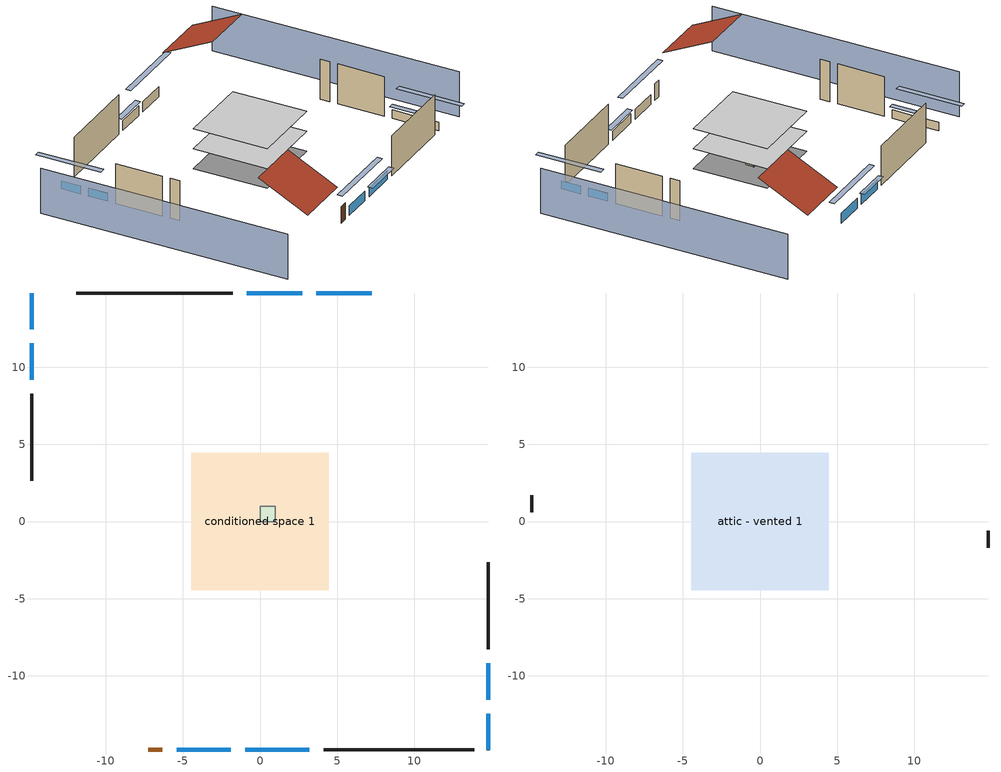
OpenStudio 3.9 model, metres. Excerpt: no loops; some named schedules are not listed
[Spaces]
conditioned space 1
 floor outside (Floor1 construction): -4.44,-4.44 -4.44,4.44 4.44,4.44 4.44,-4.44 z0.61
 floor adiabatic (AdiabaticFloorConstruction): -4.44,-4.44 -4.44,4.44 4.44,4.44 4.44,-4.44 z3.05
 wall outside (Wall1 construction): -1.77,14.8 -11.9,14.8 z0.61:5.49
 wall outside (Wall2 construction): 14.8,-8.26 14.8,-2.64 z0.61:5.49
 wall outside (Wall3 construction): 4.13,-14.8 13.87,-14.8 z0.61:5.49
 wall outside (Wall4 construction): -14.8,8.26 -14.8,2.64 z0.61:5.49
 wall outside (AdiabaticWallConstruction): 7.23,14.8 3.66,14.8 / 2.73,14.8 -0.84,14.8 z0.61:1.83; 14.8,-14.8 14.8,-12.46 / 14.8,-11.53 14.8,-9.19 / -14.8,14.8 -14.8,12.46 / -14.8,11.53 -14.8,9.19 z0.61:1.65; -5.39,-14.8 -1.89,-14.8 z0.61:1.8; -0.96,-14.8 3.2,-14.8 z0.61:1.71
 wall outside (AdiabaticWallConstruction 1): -7.23,-14.8 -6.32,-14.8 z0.61:2.64
 window (WindowConstruction): 7.23,14.8 3.66,14.8 z0.61:1.83
 window (WindowConstruction 1): 2.73,14.8 -0.84,14.8 z0.61:1.83
 window (WindowConstruction 2): 14.8,-14.8 14.8,-12.46 z0.61:1.65
 window (WindowConstruction 3): 14.8,-11.53 14.8,-9.19 z0.61:1.65
 window (WindowConstruction 4): -5.39,-14.8 -1.89,-14.8 z0.61:1.8
 window (WindowConstruction 5): -0.96,-14.8 3.2,-14.8 z0.61:1.71
 window (WindowConstruction 6): -14.8,14.8 -14.8,12.46 z0.61:1.65
 window (WindowConstruction 7): -14.8,11.53 -14.8,9.19 z0.61:1.65
 door (Door): -7.23,-14.8 -6.32,-14.8 z0.61:2.64
 ceiling adiabatic (AdiabaticFloorConstruction): 4.44,-4.44 4.44,4.44 -4.44,4.44 -4.44,-4.44 z3.05
furnace airloop ret air space
 floor adiabatic (AdiabaticConst): 0,0 0,1 1,1 1,0 z0
 wall adiabatic (AdiabaticConst): 0,1 0,0 1,0 1,1 0,1 z0:1
 ceiling adiabatic (AdiabaticConst): 1,0 1,1 0,1 0,0 z1
attic - vented 1
 floor to conditioned space 1 (Floor2 construction Reversed): -4.44,-4.44 -4.44,4.44 4.44,4.44 4.44,-4.44 z5.49
 wall outside (Wall5 construction): 14.8,-1.71 14.8,-0.59 z0.61:5.49
 wall outside (Wall6 construction): -14.8,1.71 -14.8,0.59 z0.61:5.49
 roof outside (Roof1 construction): 8.16,14.8,5.49 8.16,8.86,8.46 14.8,8.86,8.46 14.8,14.8,5.49
 roof outside (Roof2 construction): -8.16,-14.8,5.49 -8.16,-8.86,8.46 -14.8,-8.86,8.46 -14.8,-14.8,5.49
shading: -19.37,14.8 -19.37,-14.8 / 19.37,-14.8 19.37,14.8 z0:5.49; 0.92,14.8 9.98,14.8 9.98,15.41 0.92,15.41 z4.57; -1.15,14.8 3.03,14.8 3.03,15.41 -1.15,15.41 z2.13; 14.8,-9.72 14.8,-17.55 15.41,-17.55 15.41,-9.72 z4.39; 14.8,-8.89 14.8,-11.84 15.41,-11.84 15.41,-8.89 z1.95; 0.85,-14.8 -8.13,-14.8 -8.13,-15.41 0.85,-15.41 z4.54; 3.5,-14.8 -1.26,-14.8 -1.26,-15.41 3.5,-15.41 z2.01; -14.8,9.72 -14.8,17.55 -15.41,17.55 -15.41,9.72 z4.39; -14.8,8.89 -14.8,11.84 -15.41,11.84 -15.41,8.89 z1.95
[Site]
Portland Intl Arpt_OR: Latitude {deg}=45.59; Longitude {deg}=-122.6; Time Zone {hr}=-8; Elevation {m}=33; Terrain=Suburbs; Keep Site Location Information=Yes
[Site:GroundTemperature:Shallow]
10.2558, 8.96328, 8.85977, 9.47314, 11.9355, 14.3863, 16.5111, 17.8571, 17.9714, 16.8767, 14.8061, 12.4304
[Site:WaterMainsTemperature]
Calculation Method=Schedule; Temperature Schedule=mains temperature schedule
[Building]
Building 1
[Material] Roughness=Rough
Name | Thickness {m} | Conductivity {W/m-K} | Density {kg/m3} | Specific Heat {J/kg-K} | Thermal Absorptance | Solar Absorptance | Visible Absorptance
asphalt or fiberglass shingles | 0.00635 | 0.162714 | 1121.4 | 1465.45 | 0.9 | 0.85 | 0.85
roof rigid ins | 0.00281632 | 0.029427 | 32.04 | 1214.23 | 0.9 | 0.7 | 0.7
osb sheathing 0.5 in. | 0.0127 | 0.115458 | 512.64 | 1214.23 | 0.9 | 0.6 | 0.6
vinyl siding | 0.009525 | 0.089435 | 177.822 | 1046.75 | 0.9 | 0.5 | 0.5
osb sheathing 0.5 in. 1 | 0.0127 | 0.115458 | 512.64 | 1214.23 | 0.9 | 0.7 | 0.7
wall stud and cavity | 0.1397 | 0.549615 | 139.0536 | 1170.24 | 0.9 | 0.7 | 0.7
gypsum board | 0.0127 | 0.160291 | 801 | 837.4 | 0.9 | 0.6 | 0.6
wall stud and cavity 1 | 0.1397 | 0.419005 | 139.0536 | 1170.24 | 0.9 | 0.6 | 0.6
floor stud and cavity | 0.1397 | 0.501511 | 92.3553 | 1139.71 | 0.9 | 0.7 | 0.7
osb sheathing 0.75 in. | 0.01905 | 0.115458 | 512.64 | 1214.23 | 0.9 | 0.7 | 0.7
floor covering | 0.0127 | 0.0433444 | 54.468 | 1339.84 | 0.9 | 0.6 | 0.6
ceiling loosefill ins | 0.0846667 | 0.0480833 | 16.02 | 1046.75 | 0.9 | 0.7 | 0.7
ceiling stud and cavity | 0.1397 | 0.0920385 | 65.682 | 1177.47 | 0.9 | 0.7 | 0.7
wood siding; wood siding 1 | 0.0254 | 0.102417 | 544.68 | 1172.36
wall rigid ins; floor rigid ins | 0.512978 | 0.029427 | 32.04 | 1214.23 | 0.9 | 0.7 | 0.7
wall stud and cavity 2 | 0.0889 | 0.380278 | 52.3479 | 1209.89 | 0.9 | 0.7 | 0.7
door material | 0.04445 | 0.0612267 | 512.64 | 1214.23 | 0.9 | 0.7 | 0.7
floor stud and cavity 1 | 0.1397 | 1.75129 | 37.0049 | 1207.88 | 0.9 | 0.7 | 0.7
wall stud and cavity 3 | 0.0889 | 0.391764 | 83.0341 | 1211.67 | 0.9 | 0.7 | 0.7
furniture material conditioned space 1 | 0.1524 | 0.115458 | 640.8 | 1214.23 | 0.9 | 0.6 | 0.6
[Construction]
Roof1 construction; Roof2 construction: asphalt or fiberglass shingles, roof rigid ins, osb sheathing 0.5 in.
Wall1 construction; Wall2 construction; Wall3 construction; Wall4 construction: vinyl siding, osb sheathing 0.5 in. 1, wall stud and cavity, gypsum board
Wall5 construction; Wall6 construction: vinyl siding, osb sheathing 0.5 in. 1, wall stud and cavity 1
Floor1 construction: floor stud and cavity, osb sheathing 0.75 in., floor covering
Floor2 construction Reversed: gypsum board, ceiling stud and cavity, ceiling loosefill ins
WindowConstruction; WindowConstruction 1; WindowConstruction 2; WindowConstruction 3; WindowConstruction 4; WindowConstruction 5; WindowConstruction 6; WindowConstruction 7: WindowMaterial
AdiabaticWallConstruction: wood siding, wall rigid ins, wall stud and cavity 2, gypsum board
Door: door material
AdiabaticWallConstruction 1: wood siding 1, wall rigid ins, wall stud and cavity 2, gypsum board
AdiabaticFloorConstruction: floor stud and cavity 1, floor rigid ins, osb sheathing 0.75 in., floor covering
PartitionWallConstruction: gypsum board, wall stud and cavity 3, gypsum board
furniture construction conditioned space 1: furniture material conditioned space 1
AdiabaticConst: Adiabatic
[WindowMaterial:SimpleGlazingSystem]
WindowMaterial: U-Factor {W/m2-K}=2.78222; Solar Heat Gain Coefficient=0.56
[Material:NoMass]
Adiabatic: Roughness=Rough; Thermal Resistance {m2-K/W}=176.1
[ThermalZone] Multiplier=1; Use Ideal Air Loads=No
Name | Volume {m3} | Thermostat
conditioned space | 384.656 | conditioned space temperature setpoint
attic - vented | 52.212
furnace airloop ret air zone | 1
[Sizing:Zone] Zone Cooling Design Supply Air Temperature Input Method=SupplyAirTemperature; Zone Cooling Design Supply Air Temperature {C}=14; Zone Cooling Design Supply Air Temperature Difference {deltaC}=11.11; Zone Heating Design Supply Air Temperature Input Method=SupplyAirTemperature; Zone Heating Design Supply Air Temperature {C}=40; Zone Heating Design Supply Air Temperature Difference {deltaC}=11.11; Zone Cooling Design Supply Air Humidity Ratio {kg-H2O/kg-air}=0.0085; Zone Heating Design Supply Air Humidity Ratio {kg-H2O/kg-air}=0.008; Cooling Design Air Flow Method=DesignDay; Heating Design Air Flow Method=DesignDay; Account for Dedicated Outdoor Air System=No; Dedicated Outdoor Air System Control Strategy=NeutralSupplyAir; Dedicated Outdoor Air Low Setpoint Temperature for Design {C}=autosize; Dedicated Outdoor Air High Setpoint Temperature for Design {C}=autosize; Zone Load Sizing Method=Sensible Load Only No Latent Load; Zone Latent Cooling Design Supply Air Humidity Ratio Input Method=HumidityRatioDifference; Zone Cooling Design Supply Air Humidity Ratio Difference {kgWater/kgDryAir}=0.005; Zone Latent Heating Design Supply Air Humidity Ratio Input Method=HumidityRatioDifference; Zone Humidification Design Supply Air Humidity Ratio Difference {kgWater/kgDryAir}=0.005; Sizing Option=Coincident
attic - vented; furnace airloop ret air zone
[Space]
Name | Thermal Zone | Volume {m3}
conditioned space 1 | conditioned space | 384.656
attic - vented 1 | attic - vented | 52.212
furnace airloop ret air space | furnace airloop ret air zone
[ThermostatSetpoint:DualSetpoint]
conditioned space temperature setpoint: Heating Setpoint Temperature Schedule=heating setpoint; Cooling Setpoint Temperature Schedule=cooling setpoint; Temperature Difference Between Cutout And Setpoint {deltaC}=0
[SurfaceProperty:IncidentSolarMultiplier] Incident Solar Multiplier=1; Incident Solar Multiplier Schedule=trans schedule winter=0.85 summer=0.7
Window1; Window2; Window3; Window4; Window5; Window6; Window7; Window8
[InternalMass:Definition] Design Level Calculation Method=SurfaceArea
Name | Construction | Surface Area {m2}
partition wall mass | PartitionWallConstruction | 157.749
furniture mass conditioned space 1 | furniture construction conditioned space 1 | 63.09974
[InternalMass] Space or SpaceType=conditioned space 1; Multiplier=1
Name | Internal Mass Definition
partition wall mass | partition wall mass
furniture mass conditioned space 1 | furniture mass conditioned space 1
[EnergyManagementSystem:Sensor]
Name | Output Variable or Output Meter Index Key | Output Variable or Output Meter
water_heater_T_set | water heater setpoint | Schedule Value
out_pb_s |  | Site Outdoor Air Barometric Pressure
out_wt_s |  | Site Outdoor Air Humidity Ratio
site_vw_s |  | Site Wind Speed
cool_season | cooling season schedule | Schedule Value
furnace_airloop_AH_MFR_s | Node 5 | System Node Mass Flow Rate
furnace_airloop_AH_VFR_s | Node 5 | System Node Current Density Volume Flow Rate
furnace_airloop_AH_Tout_s | Node 5 | System Node Temperature
furnace_airloop_AH_Wout_s | Node 5 | System Node Humidity Ratio
furnace_airloop_RA_T_s | Node 8 | System Node Temperature
furnace_airloop_Ra_W_s | Node 8 | System Node Humidity Ratio
furnace_airloop_0_DZ_T_s | attic - vented | Zone Air Temperature
furnace_airloop_0_DZ_W_s | attic - vented | Zone Mean Air Humidity Ratio
natural_vent_s | natural vent schedule | Schedule Value
htg_sp_s | heating setpoint | Schedule Value
clg_sp_s | cooling setpoint | Schedule Value
mech_vent_range_fan_0_sch_s | mech vent range fan 0 schedule | Schedule Value
mech_vent_bath_fan_0_sch_s | mech vent bath fan 0 schedule | Schedule Value
clothes_dryer_exhaust_0_sch_s | clothes_dryer | Schedule Value
htg_load_cond |  | Heating:EnergyTransfer:Zone:CONDITIONED SPACE
clg_load_cond |  | Cooling:EnergyTransfer:Zone:CONDITIONED SPACE
htg_load_duct |  | Heating:EnergyTransfer:Zone:FURNACE AIRLOOP RET AIR ZONE
clg_load_duct |  | Cooling:EnergyTransfer:Zone:FURNACE AIRLOOP RET AIR ZONE
s_conv | Floor1 | Surface Inside Face Convection Heat Gain Energy
s_ig | Floor1 | Surface Inside Face Internal Gains Radiation Heat Gain Energy
s_sol | Floor1 | Surface Inside Face Solar Radiation Heat Gain Energy
s_lgt | Floor1 | Surface Inside Face Lights Radiation Heat Gain Energy
s_surf | Floor1 | Surface Inside Face Net Surface Thermal Radiation Heat Gain Energy
s_conv_1 | Floor2 | Surface Inside Face Convection Heat Gain Energy
s_ig_1 | Floor2 | Surface Inside Face Internal Gains Radiation Heat Gain Energy
s_sol_1 | Floor2 | Surface Inside Face Solar Radiation Heat Gain Energy
s_lgt_1 | Floor2 | Surface Inside Face Lights Radiation Heat Gain Energy
s_surf_1 | Floor2 | Surface Inside Face Net Surface Thermal Radiation Heat Gain Energy
s_conv_2 | inferred conditioned ceiling | Surface Inside Face Convection Heat Gain Energy
s_ig_2 | inferred conditioned ceiling | Surface Inside Face Internal Gains Radiation Heat Gain Energy
s_sol_2 | inferred conditioned ceiling | Surface Inside Face Solar Radiation Heat Gain Energy
s_lgt_2 | inferred conditioned ceiling | Surface Inside Face Lights Radiation Heat Gain Energy
s_surf_2 | inferred conditioned ceiling | Surface Inside Face Net Surface Thermal Radiation Heat Gain Energy
s_conv_3 | inferred conditioned floor | Surface Inside Face Convection Heat Gain Energy
s_ig_3 | inferred conditioned floor | Surface Inside Face Internal Gains Radiation Heat Gain Energy
s_sol_3 | inferred conditioned floor | Surface Inside Face Solar Radiation Heat Gain Energy
s_lgt_3 | inferred conditioned floor | Surface Inside Face Lights Radiation Heat Gain Energy
s_surf_3 | inferred conditioned floor | Surface Inside Face Net Surface Thermal Radiation Heat Gain Energy
ss_sol | Door1 | Surface Inside Face Solar Radiation Heat Gain Energy
ss_lgt | Door1 | Surface Inside Face Lights Radiation Heat Gain Energy
ss_conv | Door1 | Surface Inside Face Convection Heat Gain Energy
ss_ig | Door1 | Surface Inside Face Internal Gains Radiation Heat Gain Energy
ss_surf | Door1 | Surface Inside Face Net Surface Thermal Radiation Heat Gain Energy
ss_conv_1 | Window1 | Surface Inside Face Convection Heat Gain Energy
ss_ig_1 | Window1 | Surface Inside Face Internal Gains Radiation Heat Gain Energy
ss_surf_1 | Window1 | Surface Inside Face Net Surface Thermal Radiation Heat Gain Energy
ss_trans_in | Window1 | Surface Window Transmitted Solar Radiation Rate
ss_back_out | Window1 | Surface Window Shortwave from Zone Back Out Window Heat Transfer Rate
ss_trans_out | Window1 | Surface Inside Face Initial Transmitted Diffuse Transmitted Out Window Solar Radiation Rate
ss_conv_2 | Window2 | Surface Inside Face Convection Heat Gain Energy
ss_ig_2 | Window2 | Surface Inside Face Internal Gains Radiation Heat Gain Energy
ss_surf_2 | Window2 | Surface Inside Face Net Surface Thermal Radiation Heat Gain Energy
ss_trans_in_1 | Window2 | Surface Window Transmitted Solar Radiation Rate
ss_back_out_1 | Window2 | Surface Window Shortwave from Zone Back Out Window Heat Transfer Rate
ss_trans_out_1 | Window2 | Surface Inside Face Initial Transmitted Diffuse Transmitted Out Window Solar Radiation Rate
ss_conv_3 | Window3 | Surface Inside Face Convection Heat Gain Energy
ss_ig_3 | Window3 | Surface Inside Face Internal Gains Radiation Heat Gain Energy
ss_surf_3 | Window3 | Surface Inside Face Net Surface Thermal Radiation Heat Gain Energy
ss_trans_in_2 | Window3 | Surface Window Transmitted Solar Radiation Rate
ss_back_out_2 | Window3 | Surface Window Shortwave from Zone Back Out Window Heat Transfer Rate
ss_trans_out_2 | Window3 | Surface Inside Face Initial Transmitted Diffuse Transmitted Out Window Solar Radiation Rate
ss_conv_4 | Window4 | Surface Inside Face Convection Heat Gain Energy
ss_ig_4 | Window4 | Surface Inside Face Internal Gains Radiation Heat Gain Energy
ss_surf_4 | Window4 | Surface Inside Face Net Surface Thermal Radiation Heat Gain Energy
ss_trans_in_3 | Window4 | Surface Window Transmitted Solar Radiation Rate
ss_back_out_3 | Window4 | Surface Window Shortwave from Zone Back Out Window Heat Transfer Rate
ss_trans_out_3 | Window4 | Surface Inside Face Initial Transmitted Diffuse Transmitted Out Window Solar Radiation Rate
ss_conv_5 | Window5 | Surface Inside Face Convection Heat Gain Energy
ss_ig_5 | Window5 | Surface Inside Face Internal Gains Radiation Heat Gain Energy
ss_surf_5 | Window5 | Surface Inside Face Net Surface Thermal Radiation Heat Gain Energy
ss_trans_in_4 | Window5 | Surface Window Transmitted Solar Radiation Rate
ss_back_out_4 | Window5 | Surface Window Shortwave from Zone Back Out Window Heat Transfer Rate
ss_trans_out_4 | Window5 | Surface Inside Face Initial Transmitted Diffuse Transmitted Out Window Solar Radiation Rate
ss_conv_6 | Window6 | Surface Inside Face Convection Heat Gain Energy
ss_ig_6 | Window6 | Surface Inside Face Internal Gains Radiation Heat Gain Energy
ss_surf_6 | Window6 | Surface Inside Face Net Surface Thermal Radiation Heat Gain Energy
ss_trans_in_5 | Window6 | Surface Window Transmitted Solar Radiation Rate
ss_back_out_5 | Window6 | Surface Window Shortwave from Zone Back Out Window Heat Transfer Rate
ss_trans_out_5 | Window6 | Surface Inside Face Initial Transmitted Diffuse Transmitted Out Window Solar Radiation Rate
ss_conv_7 | Window7 | Surface Inside Face Convection Heat Gain Energy
ss_ig_7 | Window7 | Surface Inside Face Internal Gains Radiation Heat Gain Energy
ss_surf_7 | Window7 | Surface Inside Face Net Surface Thermal Radiation Heat Gain Energy
ss_trans_in_6 | Window7 | Surface Window Transmitted Solar Radiation Rate
ss_back_out_6 | Window7 | Surface Window Shortwave from Zone Back Out Window Heat Transfer Rate
ss_trans_out_6 | Window7 | Surface Inside Face Initial Transmitted Diffuse Transmitted Out Window Solar Radiation Rate
ss_conv_8 | Window8 | Surface Inside Face Convection Heat Gain Energy
ss_ig_8 | Window8 | Surface Inside Face Internal Gains Radiation Heat Gain Energy
ss_surf_8 | Window8 | Surface Inside Face Net Surface Thermal Radiation Heat Gain Energy
ss_trans_in_7 | Window8 | Surface Window Transmitted Solar Radiation Rate
ss_back_out_7 | Window8 | Surface Window Shortwave from Zone Back Out Window Heat Transfer Rate
ss_trans_out_7 | Window8 | Surface Inside Face Initial Transmitted Diffuse Transmitted Out Window Solar Radiation Rate
s_conv_4 | Wall1 | Surface Inside Face Convection Heat Gain Energy
s_ig_4 | Wall1 | Surface Inside Face Internal Gains Radiation Heat Gain Energy
s_sol_4 | Wall1 | Surface Inside Face Solar Radiation Heat Gain Energy
s_lgt_4 | Wall1 | Surface Inside Face Lights Radiation Heat Gain Energy
s_surf_4 | Wall1 | Surface Inside Face Net Surface Thermal Radiation Heat Gain Energy
s_conv_5 | Wall2 | Surface Inside Face Convection Heat Gain Energy
s_ig_5 | Wall2 | Surface Inside Face Internal Gains Radiation Heat Gain Energy
s_sol_5 | Wall2 | Surface Inside Face Solar Radiation Heat Gain Energy
s_lgt_5 | Wall2 | Surface Inside Face Lights Radiation Heat Gain Energy
s_surf_5 | Wall2 | Surface Inside Face Net Surface Thermal Radiation Heat Gain Energy
s_conv_6 | Wall3 | Surface Inside Face Convection Heat Gain Energy
s_ig_6 | Wall3 | Surface Inside Face Internal Gains Radiation Heat Gain Energy
s_sol_6 | Wall3 | Surface Inside Face Solar Radiation Heat Gain Energy
s_lgt_6 | Wall3 | Surface Inside Face Lights Radiation Heat Gain Energy
s_surf_6 | Wall3 | Surface Inside Face Net Surface Thermal Radiation Heat Gain Energy
s_conv_7 | Wall4 | Surface Inside Face Convection Heat Gain Energy
s_ig_7 | Wall4 | Surface Inside Face Internal Gains Radiation Heat Gain Energy
s_sol_7 | Wall4 | Surface Inside Face Solar Radiation Heat Gain Energy
s_lgt_7 | Wall4 | Surface Inside Face Lights Radiation Heat Gain Energy
s_surf_7 | Wall4 | Surface Inside Face Net Surface Thermal Radiation Heat Gain Energy
[ElectricEquipment:Definition] Design Level Calculation Method=EquipmentLevel
Name | Design Level {W} | Fraction Latent | Fraction Radiant | Fraction Lost
ceiling fan | 17.4868 | 0 | 0.558 | 0
clothes washer | 323.681 | 0.03 | 0.162 | 0.7
clothes dryer | 6753.52 | 0.015 | 0.081 | 0.85
dishwasher | 466.683 | 0.3 | 0.18 | 0.4
fridge | 46.9578 | 0 | 0.6 | 0
freezer | 194.914 | 0 | 0.6 | 0
cooking range | 100.663 | 0.16 | 0.384 | 0.2
misc tv | 212.573 | 0 | 0.6 | 0
misc plug loads | 162.421 | 0.021 | 0.558 | 0.049
whole house fan; mech vent house fan | 0 | 0 | 0 | 1
mech vent house fan cfis | 0 | 0 | 0 | 0
mech vent range fan 0 | 30 | 0 | 0 | 1
mech vent bath fan 0 | 15 | 0 | 0 | 1
[ElectricEquipment] Space or SpaceType=conditioned space 1
Name | Electric Equipment Definition | Schedule
ceiling fan | ceiling fan | ceiling_fan
clothes washer | clothes washer | clothes_washer
clothes dryer | clothes dryer | clothes_dryer
dishwasher | dishwasher | dishwasher
fridge | fridge | fridge schedule
freezer | freezer | freezer schedule
cooking range | cooking range | cooking_range
misc tv | misc tv | plug_loads_tv
misc plug loads | misc plug loads | plug_loads_other
whole house fan | whole house fan | Always On Discrete
mech vent house fan | mech vent house fan | mech vent house fan schedule
mech vent house fan cfis | mech vent house fan cfis | mech vent house fan cfis schedule
mech vent range fan 0 | mech vent range fan 0 | mech vent range fan 0 schedule
mech vent bath fan 0 | mech vent bath fan 0 | mech vent bath fan 0 schedule
[OtherEquipment:Definition] Design Level Calculation Method=EquipmentLevel
Name | Design Level {W} | Fraction Latent | Fraction Radiant | Fraction Lost
water heater sens; furnace airloop_0 SupSensLkToCond; furnace airloop_0 SupCondToLv; furnace airloop_0 RetCondToRP; furnace airloop_0 RetSensLkToRP; furnace airloop_0 SupCondToDZ; furnace airloop_0 RetCondToDZ; furnace airloop_0 SupSensLkToDZ; mech vent house fan sensible load | 0 | 0 | 0 | 0
water heater lat; furnace airloop_0 SupLatLkToCond; furnace airloop_0 RetLatLkToRP; furnace airloop_0 SupLatLkToDZ; mech vent house fan latent load | 0 | 1 | 0 | 0
water heater energy adjustment1 | 0.01 | 0 | 0 | 1
clothes dryer 2 | 0 | 0.015 | 0.081 | 0.85
cooking range 2 | 2950.13 | 0.16 | 0.384 | 0.2
general water use sensible | -43.4886 | 0 | 0.6 | 0
general water use latent | 44.1266 | 1 | 0 | 0
[OtherEquipment]
Name | Other Equipment Definition | Space or SpaceType | Schedule | Fuel Type
water heater sens | water heater sens | conditioned space 1 | Always On Discrete
water heater lat | water heater lat | conditioned space 1 | Always On Discrete
water heater energy adjustment1 | water heater energy adjustment1 | conditioned space 1 | Always On Discrete | Electricity
clothes dryer 1 | clothes dryer 2 | conditioned space 1 | clothes_dryer | Electricity
cooking range 1 | cooking range 2 | conditioned space 1 | cooking_range | NaturalGas
general water use sensible | general water use sensible | conditioned space 1 | general water use schedule
general water use latent | general water use latent | conditioned space 1 | general water use schedule
furnace airloop_0 SupSensLkToCond | furnace airloop_0 SupSensLkToCond | conditioned space 1 | Always On Discrete
furnace airloop_0 SupLatLkToCond | furnace airloop_0 SupLatLkToCond | conditioned space 1 | Always On Discrete
furnace airloop_0 SupCondToLv | furnace airloop_0 SupCondToLv | conditioned space 1 | Always On Discrete
furnace airloop_0 RetCondToRP | furnace airloop_0 RetCondToRP | furnace airloop ret air space | Always On Discrete
furnace airloop_0 RetSensLkToRP | furnace airloop_0 RetSensLkToRP | furnace airloop ret air space | Always On Discrete
furnace airloop_0 RetLatLkToRP | furnace airloop_0 RetLatLkToRP | furnace airloop ret air space | Always On Discrete
furnace airloop_0 SupCondToDZ | furnace airloop_0 SupCondToDZ | attic - vented 1 | Always On Discrete
furnace airloop_0 RetCondToDZ | furnace airloop_0 RetCondToDZ | attic - vented 1 | Always On Discrete
furnace airloop_0 SupSensLkToDZ | furnace airloop_0 SupSensLkToDZ | attic - vented 1 | Always On Discrete
furnace airloop_0 SupLatLkToDZ | furnace airloop_0 SupLatLkToDZ | attic - vented 1 | Always On Discrete
mech vent house fan sensible load | mech vent house fan sensible load | conditioned space 1 | Always On Discrete
mech vent house fan latent load | mech vent house fan latent load | conditioned space 1 | Always On Discrete
[WaterUse:Equipment:Definition]
Name | Peak Flow Rate {m3/s}
clothes washer | 1.1407e-05
dishwasher | 6.00466e-06
[Lights:Definition]
interior lighting: Design Level Calculation Method=LightingLevel; Lighting Level {W}=1063.62; Fraction Radiant=0.6; Fraction Visible=0.2; Return Air Fraction=0
[Lights]
interior lighting: Lights Definition=interior lighting; Space or SpaceType=conditioned space 1; Schedule=lighting_interior; Fraction Replaceable=1
[Exterior:Lights:Definition]
exterior lighting: Design Level {W}=42.5523
[Exterior:Lights]
exterior lighting: Exterior Lights Definition=exterior lighting; Schedule=exterior lighting schedule
[People:Definition]
occupants: Number of People Calculation Method=People; Number of People {people}=2; Fraction Radiant=0.314171; Sensible Heat Fraction=0.56303; Carbon Dioxide Generation Rate {m3/s-W}=0; Enable ASHRAE 55 Comfort Warnings=No; Mean Radiant Temperature Calculation Type=EnclosureAveraged
[People]
occupants: People Definition=occupants; Space or SpaceType=conditioned space 1; Number of People Schedule=occupants; Activity Level Schedule=occupants activity schedule; Multiplier=1
[ZoneMixing] Schedule=Always On Continuous; Design Flow Rate Calculation Method=Flow/Zone; Design Flow Rate {m3/s}=0
Name | Zone or Space | Source Zone or Space
furnace airloop_0 ZoneMixDZToCond mix | conditioned space | attic - vented
furnace airloop_0 ZoneMixCondToDZ mix; whole house fan mix | attic - vented | conditioned space
[SpaceInfiltration:DesignFlowRate] Schedule=Always On Discrete; Design Flow Rate Calculation Method=Flow/Space; Design Flow Rate {m3/s}=0
Name | Space or SpaceType
natural vent flow; whole house fan flow; infil flow | conditioned space 1
attic_vented 1 duct leakage imbalance infil flow | attic - vented 1
[SpaceInfiltration:EffectiveLeakageArea]
infil attic - vented 1: Space or SpaceType=attic - vented 1; Schedule=Always On Discrete; Effective Air Leakage Area {cm2}=2628.89; Stack Coefficient=0.000138095; Wind Coefficient=4.27815e-05
